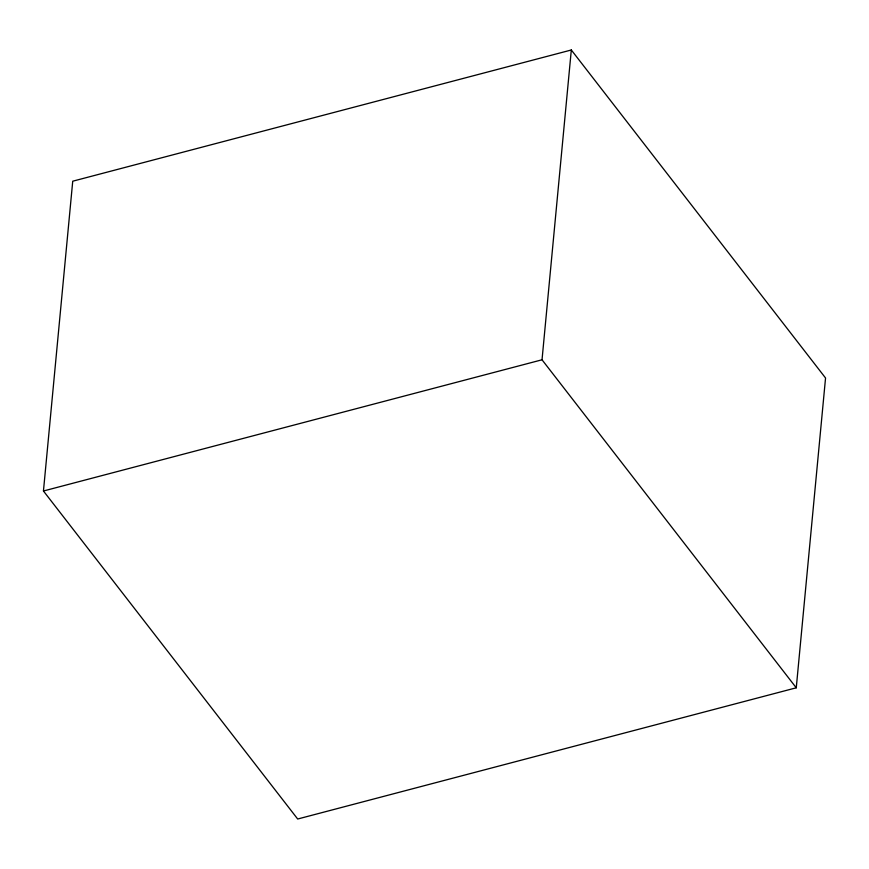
<?xml version="1.0" encoding="UTF-8"?>
<svg xmlns="http://www.w3.org/2000/svg" width="869" height="869" viewBox="0 0 869 869"><rect width="100%" height="100%" fill="white"/><g stroke="black" fill="none" stroke-linecap="round" stroke-linejoin="round"><path stroke-width="1.3" d="M43.45 490.996L72.735 181.197L571.313 49.989L825.55 378.004L796.265 687.803L297.687 819.011L43.45 490.996L542.028 359.788L796.265 687.803M542.028 359.788L571.313 49.989"/></g></svg>
